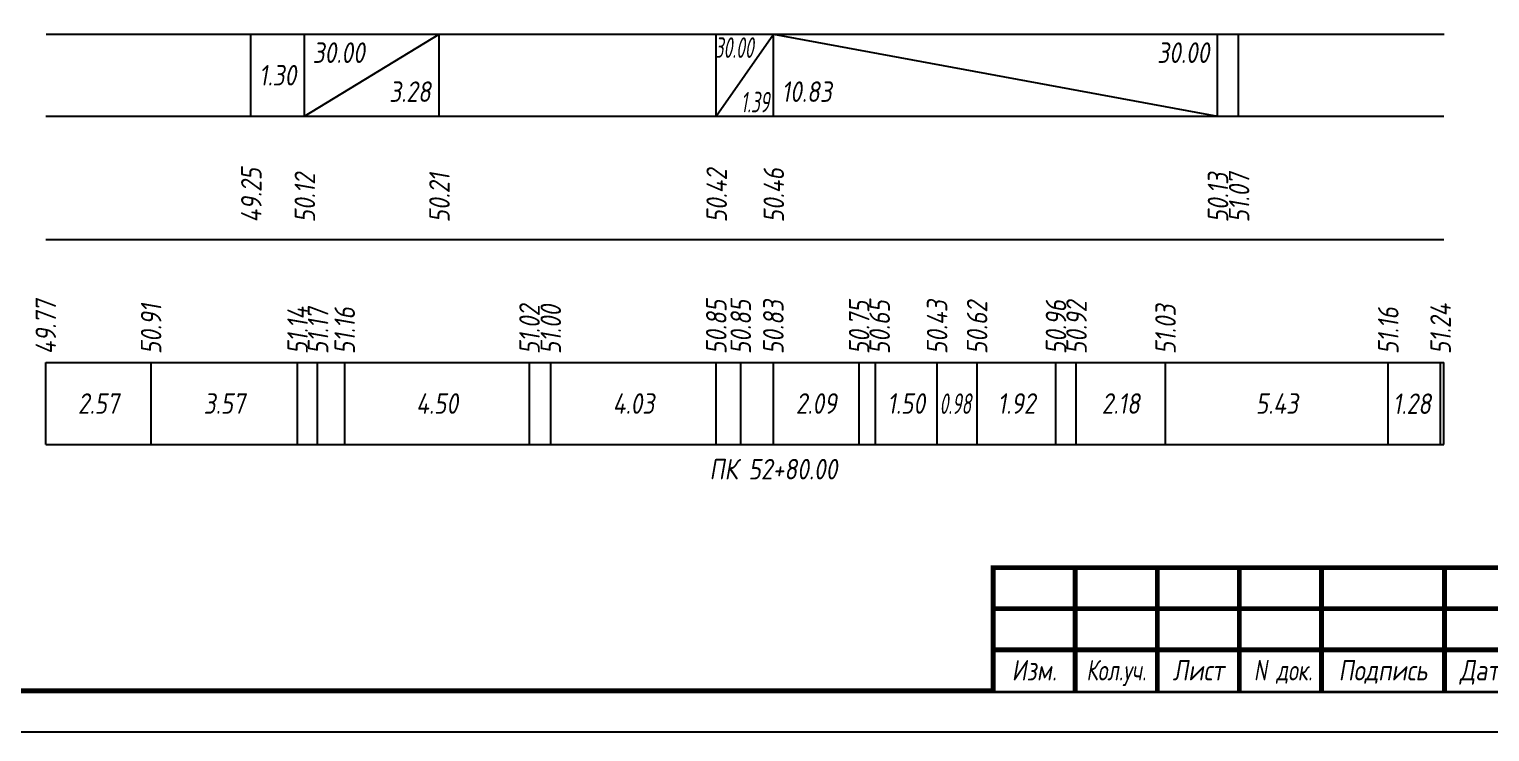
# Model space of a CAD drawing. Extents: x -717 to 1451, y -133302 to 233.
# Drawn here: x 82.5 to 260.5, y -83261.4 to -83175.8 of the extents above; entities that cross this region are included whole.
import ezdxf
from ezdxf.enums import TextEntityAlignment as Align

# ---------------------------------------------------------------- set-up
doc = ezdxf.new("R2010")
doc.units = 0
for name, color, linetype in [('Зарамочное оформление', 7, 'Continuous'), ('Код_510', 7, 'Continuous'), ('Код_516', 1, 'Continuous'), ('Подписи поперечников', 7, 'Continuous'), ('Таблица', 7, 'Continuous')]:
    doc.layers.add(name, color=color, linetype=linetype)
doc.styles.add('М', font='romand.shx', dxfattribs={"width": 0.8, "oblique": 10, "height": 2.5})

# ---------------------------------------------------------------- blocks, each defined once
blk = doc.blocks.new('Штамп')
at = {"linetype": 'Continuous'}
blk.add_wipeout([(199.95, -411.25), (384.95, -411.25), (384.95, -426.25), (199.95, -426.25)], dxfattribs=at).dxf.layer = 'Зарамочное оформление'
at = {"layer": 'Зарамочное оформление', "linetype": 'Continuous', "lineweight": -3, "const_width": 0.6, "flags": 128}
for points in [[(199.95, -426.25), (199.95, -411.25), (384.95, -411.25)], [(209.95, -411.25), (209.95, -426.25)], [(219.95, -411.25), (219.95, -426.25)], [(229.95, -411.25), (229.95, -426.25)], [(239.95, -411.25), (239.95, -426.25)], [(254.95, -411.25), (254.95, -426.25)], [(199.95, -416.25), (264.95, -416.25)], [(199.95, -421.25), (264.95, -421.25)]]:
    blk.add_lwpolyline(points, dxfattribs=at)
at = {"layer": 'Зарамочное оформление', "linetype": 'Continuous', "style": 'М', "oblique": 10}
for s, width, p in [('Изм.', 0.8, (204.95, -423.75)), ('Кол.уч.', 0.7, (214.95, -423.75)), ('Лист', 0.8, (224.95, -423.75)), ('N док.', 0.7, (235.28, -423.75)), ('Подпись', 0.8, (247.45, -423.75)), ('Дата', 0.8, (259.95, -423.75))]:
    blk.add_text(s, height=2.5, dxfattribs=dict(at, width=width)).set_placement(p, align=Align.MIDDLE_CENTER)
blk = doc.blocks.new('шифр')
blk.add_blockref('Штамп', (0, -82890))

msp = doc.modelspace()

# ---------------------------------------------------------------- linework, layer by layer
at = {"flags": 128}
msp.add_lwpolyline([(-30.054, -83261.421), (389.946, -83261.421), (389.946, -82964.421), (-30.054, -82964.421)], close=True, dxfattribs=at)
at = {"const_width": 0.6, "flags": 128}
msp.add_lwpolyline([(-10.054, -83256.421), (384.946, -83256.421), (384.946, -82969.421), (-10.054, -82969.421)], close=True, dxfattribs=at)
at = {"layer": 'Код_510'}
for p, q in [((84.478, -83226.421), (84.478, -83216.421)), ((97.317, -83226.421), (97.317, -83216.421)), ((115.168, -83226.421), (115.168, -83216.421)), ((117.592, -83226.421), (117.592, -83216.421)), ((120.913, -83226.421), (120.913, -83216.421)), ((143.436, -83226.421), (143.436, -83216.421)), ((146.025, -83226.421), (146.025, -83216.421)), ((166.197, -83226.421), (166.197, -83216.421)), ((169.182, -83226.421), (169.182, -83216.421)), ((173.156, -83226.421), (173.156, -83216.421)), ((183.611, -83226.421), (183.611, -83216.421)), ((185.587, -83226.421), (185.587, -83216.421)), ((193.112, -83226.421), (193.112, -83216.421)), ((197.989, -83226.421), (197.989, -83216.421)), ((207.602, -83226.421), (207.602, -83216.421)), ((210.045, -83226.421), (210.045, -83216.421)), ((220.951, -83226.421), (220.951, -83216.421)), ((248.102, -83226.421), (248.102, -83216.421)), ((254.478, -83226.421), (254.478, -83216.421)), ((254.864, -83226.421), (254.864, -83216.421))]:
    msp.add_line(p, q, dxfattribs=at)
at = {"layer": 'Код_516'}
for p, q in [((109.478, -83186.421), (109.478, -83176.421)), ((115.999, -83186.421), (115.999, -83176.421)), ((115.999, -83186.421), (132.406, -83176.421)), ((132.406, -83186.421), (132.406, -83176.421)), ((166.197, -83186.421), (166.197, -83176.421)), ((166.197, -83186.421), (173.156, -83176.421)), ((173.156, -83186.421), (173.156, -83176.421)), ((173.156, -83176.421), (227.294, -83186.421)), ((227.294, -83186.421), (227.294, -83176.421)), ((227.294, -83186.421), (227.294, -83176.421)), ((229.864, -83186.421), (229.864, -83176.421))]:
    msp.add_line(p, q, dxfattribs=at)
at = {"layer": 'Таблица'}
for p, q in [((84.532, -83176.421), (254.918, -83176.421)), ((84.478, -83186.421), (254.864, -83186.421)), ((84.478, -83201.421), (254.864, -83201.421)), ((84.478, -83216.421), (254.864, -83216.421)), ((84.478, -83226.421), (254.864, -83226.421))]:
    msp.add_line(p, q, dxfattribs=at)

# ---------------------------------------------------------------- texts
at = {"layer": 'Код_510', "style": 'М', "oblique": 10, "width": 0.8}
for s, p in [('49.77', (84.478, -83215.421)), ('50.91', (97.317, -83215.421)), ('51.14', (115.168, -83215.421)), ('51.17', (117.668, -83215.421)), ('51.16', (120.913, -83215.421)), ('51.02', (143.436, -83215.421)), ('51.00', (146.025, -83215.421)), ('50.85', (166.197, -83215.421)), ('50.85', (169.182, -83215.421)), ('50.83', (173.156, -83215.421)), ('50.75', (183.611, -83215.421)), ('50.65', (186.111, -83215.421)), ('50.43', (193.112, -83215.421)), ('50.62', (197.989, -83215.421)), ('50.96', (207.602, -83215.421)), ('50.92', (210.102, -83215.421)), ('51.03', (220.951, -83215.421)), ('51.16', (248.102, -83215.421)), ('51.24', (254.478, -83215.421))]:
    msp.add_text(s, height=2.5, rotation=90, dxfattribs=at).set_placement(p, align=Align.MIDDLE_LEFT)
at = {"layer": 'Код_510', "style": 'М', "oblique": 10}
for s, width, p in [('2.57', 0.8, (90.898, -83221.421)), ('3.57', 0.8, (106.243, -83221.421)), ('4.50', 0.8, (132.174, -83221.421)), ('4.03', 0.8, (156.111, -83221.421)), ('2.09', 0.8, (178.383, -83221.421)), ('1.50', 0.8, (189.35, -83221.421)), ('0.98', 0.6, (195.33, -83221.439)), ('1.92', 0.8, (202.795, -83221.421)), ('2.18', 0.8, (215.498, -83221.421)), ('5.43', 0.8, (234.527, -83221.421)), ('1.28', 0.8, (250.987, -83221.445))]:
    msp.add_text(s, height=2.5, dxfattribs=dict(at, width=width)).set_placement(p, align=Align.MIDDLE_CENTER)
at = {"layer": 'Код_516', "style": 'М', "oblique": 10}
for width, p in [(0.8, (116.999, -83177.421)), (0.6, (165.968, -83176.807))]:
    msp.add_text('30.00', height=2.5, dxfattribs=dict(at, width=width)).set_placement(p, align=Align.TOP_LEFT)
at = {"layer": 'Код_516', "style": 'М', "oblique": 10, "width": 0.8}
msp.add_text('30.00', height=2.5, dxfattribs=at).set_placement((226.294, -83177.421), align=Align.TOP_RIGHT)
msp.add_text('1.30', height=2.5, dxfattribs=at).set_placement((112.739, -83181.421), align=Align.MIDDLE_CENTER)
at = {"layer": 'Код_516', "style": 'М', "oblique": 10}
for s, width, p in [('3.28', 0.8, (131.406, -83185.421)), ('1.39', 0.6, (172.661, -83186.693))]:
    msp.add_text(s, height=2.5, dxfattribs=dict(at, width=width)).set_placement(p, align=Align.BOTTOM_RIGHT)
at = {"layer": 'Код_516', "style": 'М', "oblique": 10, "width": 0.8}
msp.add_text('10.83', height=2.5, dxfattribs=at).set_placement((174.156, -83185.421), align=Align.BOTTOM_LEFT)
for s, p in [('49.25', (109.532, -83199.371)), ('50.12', (116.053, -83199.371)), ('50.21', (132.46, -83199.371)), ('50.42', (166.251, -83199.371)), ('50.46', (173.21, -83199.371)), ('50.13', (227.348, -83199.371)), ('51.07', (229.918, -83199.371))]:
    msp.add_text(s, height=2.5, rotation=90, dxfattribs=at).set_placement(p, align=Align.MIDDLE_LEFT)
at = {"layer": 'Подписи поперечников', "style": 'М', "oblique": 10, "width": 0.8}
msp.add_text('ПК 52+80.00', height=2.5, dxfattribs=at).set_placement((173.156, -83231.421), align=Align.BOTTOM_CENTER)

# ---------------------------------------------------------------- next in the draw order: block references
msp.add_blockref('шифр', (0, 59.829))

doc.saveas('drawing.dxf')
